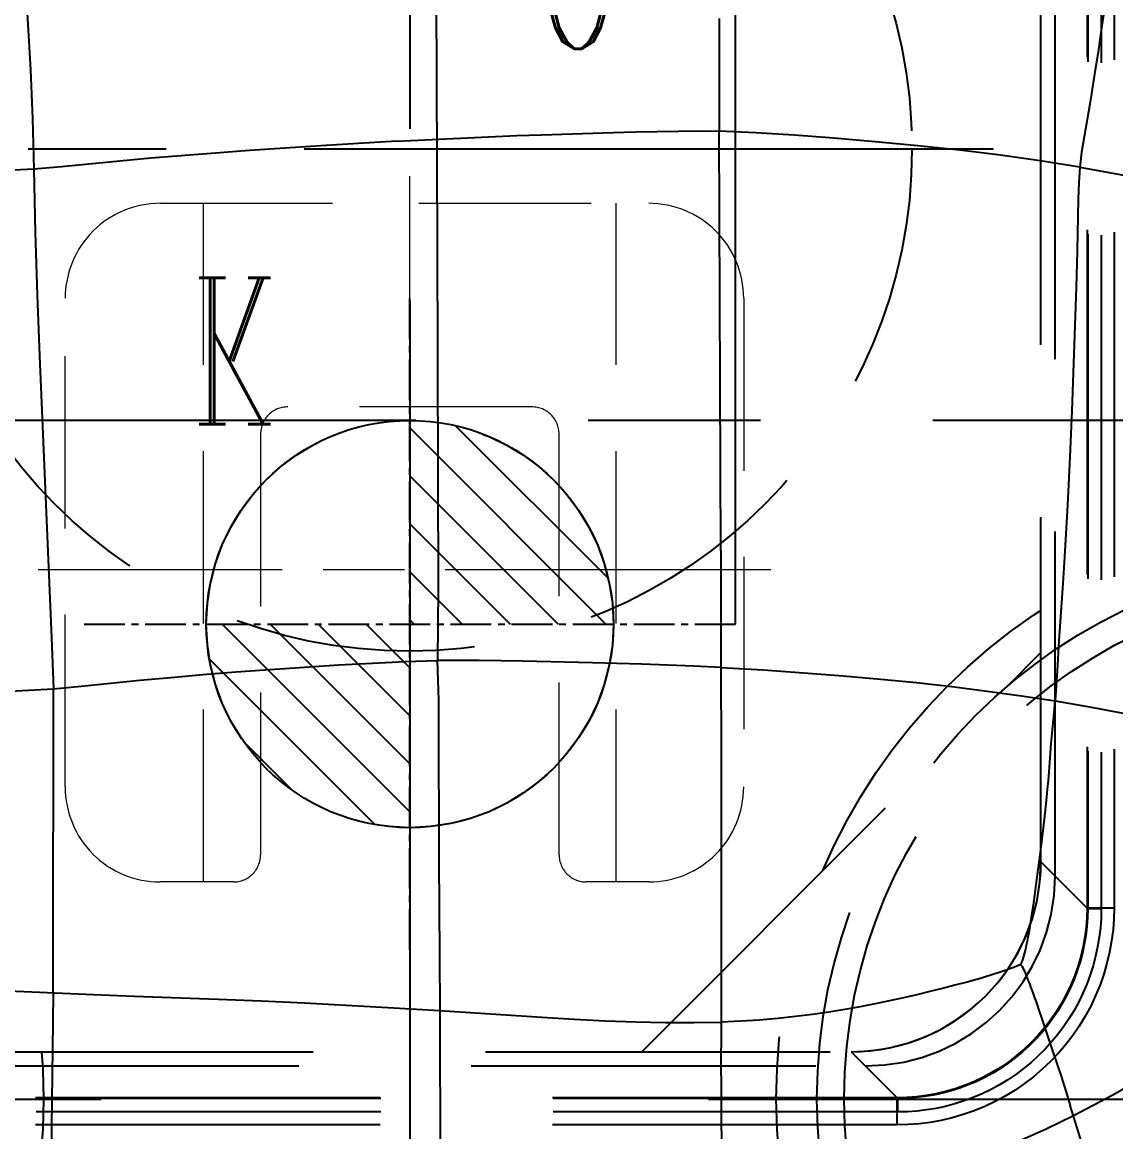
# Model space of a CAD drawing. Header units: inches. Extents: x 143011 to 144494, y -46023 to -44974.
# Drawn here: x 143771.29 to 143811.59, y -45412.62 to -45371.75 of the extents above; entities that cross this region are included whole.
import ezdxf

# ---------------------------------------------------------------- set-up
doc = ezdxf.new("R2010")
doc.units = ezdxf.units.IN
doc.header["$LTSCALE"] = 2
doc.header["$MEASUREMENT"] = 0
for name, pattern in [('ACAD_ISO08W100', [36, 24, -3, 6, -3]), ('CENTER', [50.8, 31.75, -6.35, 6.35, -6.35]), ('CENTER2', [1.125, 0.75, -0.125, 0.125, -0.125]), ('HIDDEN', [9.525, 6.35, -3.175]), ('HIDDEN2', [4.7625, 3.175, -1.5875])]:
    doc.linetypes.add(name, pattern=pattern)
doc.layers.get('0').update_dxf_attribs({"linetype": 'CONTINUOUS'})
for name, color, linetype in [('CAV-COR', 1, 'CONTINUOUS'), ('DEFAULT_1', 7, 'CENTER'), ('DEFAULT_2', 8, 'HIDDEN'), ('PIN', 4, 'CONTINUOUS'), ('SP', 3, 'CONTINUOUS')]:
    doc.layers.add(name, color=color, linetype=linetype)
doc.layers.add('斜頂座', color=41, linetype='CONTINUOUS', lineweight=9)
doc.styles.add('ROMANC', font='romanc', dxfattribs={"width": 0.6, "height": 1})

# ---------------------------------------------------------------- blocks, each defined once
blk = doc.blocks.new('20151030.171830')
at = {"color": 8, "linetype": 'HIDDEN'}
blk.add_circle((0, 0), 21.5, dxfattribs=at)
at = {"layer": 'SP', "linetype": 'CENTER', "ltscale": 0.25}
blk.add_line((-24, 0), (24, 0), dxfattribs=at)
at = {"layer": 'SP', "linetype": 'HIDDEN'}
for radius in [20, 19]:
    blk.add_circle((0, 0), radius, dxfattribs=at)
blk = doc.blocks.new('20160916.084916')
at = {"layer": '斜頂座', "linetype": 'ACAD_ISO08W100', "ltscale": 0.25}
for p, q in [((-0.2, 12.5), (-0.2, -14.5)), ((-13.5, 0), (13.5, 0))]:
    blk.add_line(p, q, dxfattribs=at)
at = {"layer": '斜頂座', "linetype": 'HIDDEN2'}
for p, q in [((-7.8, 11.5), (-7.8, -13.5)), ((7.4, 11.5), (7.4, -13.5))]:
    blk.add_line(p, q, dxfattribs=at)
blk.add_lwpolyline([(-5.7, -5, 0.414214), (-4.7, -6), (4.3, -6, 0.414214), (5.3, -5), (5.3, 10.5, -0.414214), (6.3, 11.5), (9, 11.5, -0.414214), (12.5, 8), (12.5, -10, -0.414214), (9, -13.5), (-9, -13.5, -0.414214), (-12.5, -10), (-12.5, 8, -0.414214), (-9, 11.5), (-6.7, 11.5, -0.414214), (-5.7, 10.5), (-5.7, -5, 0.414214)], format="xyb", dxfattribs=at)

msp = doc.modelspace()

# ---------------------------------------------------------------- hatches: boundary and pattern name
at = {"layer": 'PIN', "linetype": 'Continuous'}
h = msp.add_hatch(dxfattribs=at)
h.set_pattern_fill('ANSI31', color=256, scale=10, angle=90, style=0)
h.set_pattern_definition([(135, (144042.1791, -45411.7186), (-0.8838835, -0.8838835), [])])
h.paths.add_polyline_path([(143785.577, -45393.919), (143778.077, -45393.919, 0.414214), (143785.577, -45401.419)])
h.paths.add_polyline_path([(143785.577, -45386.419), (143785.577, -45393.919), (143793.077, -45393.919, 0.414214)])

# ---------------------------------------------------------------- linework, layer by layer
at = {"linetype": 'CENTER', "ltscale": 0.5}
msp.add_line((143785.577, -45026.419), (143785.577, -45526.419), dxfattribs=at)
at = {"linetype": 'ByBlock'}
msp.add_line((143797.577, -45393.919), (143797.577, -45343.919), dxfattribs=at)
at = {"color": 8, "linetype": 'CENTER', "ltscale": 0.4}
msp.add_line((143807.077, -45376.419), (143764.077, -45376.419), dxfattribs=at)
at = {"color": 8, "linetype": 'HIDDEN', "ltscale": 0.7}
msp.add_circle((143785.577, -45376.419), 18.5, dxfattribs=at)
at = {"layer": 'CAV-COR', "linetype": 'ByBlock'}
for p, q in [((143786.484, -45359.982), (143786.559, -45373.915)), ((143771.312, -45368.533), (143771.594, -45373.506)), ((143796.972, -45371.61), (143796.973, -45375.759)), ((143810.832, -45373.498), (143810.625, -45374.77)), ((143797.034, -45391.207), (143796.973, -45375.759)), ((143776.028, -45376.759), (143774.891, -45376.861)), ((143810.205, -45378.263), (143810.164, -45380.164)), ((143810.164, -45380.164), (143810.127, -45381.52)), ((143810.127, -45381.52), (143809.966, -45386.063)), ((143809.966, -45386.063), (143809.894, -45387.752)), ((143809.894, -45387.752), (143809.806, -45389.537)), ((143786.624, -45392.627), (143786.595, -45395.257)), ((143772.372, -45394.43), (143772.444, -45396.302)), ((143789.745, -45395.288), (143788.132, -45395.262)), ((143772.444, -45396.302), (143773.47, -45396.206)), ((143786.668, -45405.232), (143786.649, -45398.264)), ((143808.985, -45400.879), (143809.046, -45400.299)), ((143808.924, -45401.425), (143808.985, -45400.879)), ((143808.863, -45401.939), (143808.924, -45401.425)), ((143808.803, -45402.423), (143808.863, -45401.939)), ((143808.745, -45402.878), (143808.803, -45402.423)), ((143808.659, -45403.513), (143808.745, -45402.878)), ((143772.437, -45407.502), (143772.436, -45403.45)), ((143808.604, -45403.905), (143808.659, -45403.513)), ((143808.551, -45404.275), (143808.604, -45403.905)), ((143808.498, -45404.626), (143808.551, -45404.275)), ((143772.437, -45407.502), (143772.427, -45408.578)), ((143808.449, -45407.283), (143808.515, -45407.465)), ((143808.515, -45407.465), (143808.582, -45407.649)), ((143808.582, -45407.649), (143808.649, -45407.836)), ((143808.649, -45407.836), (143808.754, -45408.136)), ((143786.675, -45408.154), (143790.437, -45408.404)), ((143808.754, -45408.136), (143808.864, -45408.458)), ((143808.864, -45408.458), (143809.286, -45409.711)), ((143797.09, -45415.896), (143797.053, -45409.543)), ((143809.286, -45409.711), (143809.429, -45410.147)), ((143809.429, -45410.147), (143809.581, -45410.615)), ((143809.581, -45410.615), (143809.796, -45411.291)), ((143809.796, -45411.291), (143809.91, -45411.654))]:
    msp.add_line(p, q, dxfattribs=at)
for points in [[(143811.293, -45370.314), (143811.121, -45371.562), (143811.03, -45372.203), (143810.933, -45372.853), (143810.832, -45373.498)], [(143771.594, -45373.506), (143771.679, -45375.299), (143771.724, -45377.161)], [(143786.559, -45373.915), (143786.581, -45379.881), (143786.624, -45392.627)], [(143810.625, -45374.77), (143810.421, -45375.969), (143810.327, -45376.536), (143810.259, -45377.085)], [(143785.103, -45376.135), (143783.68, -45376.215), (143782.3, -45376.299), (143779.672, -45376.474)], [(143785.103, -45376.135), (143789.513, -45375.924), (143790.441, -45375.89)], [(143790.441, -45375.89), (143793.07, -45375.81), (143793.895, -45375.789)], [(143793.895, -45375.789), (143795.48, -45375.76), (143796.238, -45375.754), (143796.973, -45375.759)], [(143810.259, -45377.085), (143808.795, -45376.853), (143807.334, -45376.651), (143805.84, -45376.467), (143804.292, -45376.302), (143802.719, -45376.151), (143801.194, -45376.02), (143799.737, -45375.911), (143798.328, -45375.822), (143796.973, -45375.759)], [(143779.672, -45376.474), (143778.419, -45376.567), (143776.028, -45376.759)], [(143774.891, -45376.861), (143772.739, -45377.072), (143771.724, -45377.161)], [(143771.724, -45377.161), (143770.499, -45377.226), (143769.239, -45377.287), (143767.946, -45377.355), (143766.621, -45377.438), (143765.261, -45377.536), (143763.859, -45377.652), (143762.406, -45377.786), (143760.921, -45377.942), (143759.433, -45378.121), (143757.952, -45378.323), (143756.484, -45378.554), (143755.055, -45378.818)], [(143771.724, -45377.161), (143771.768, -45379.498), (143771.85, -45381.789), (143771.937, -45384.034), (143772.372, -45394.43)], [(143810.259, -45377.085), (143810.222, -45377.663), (143810.205, -45378.263)], [(143810.259, -45377.085), (143812.212, -45377.443), (143814.107, -45377.845), (143815.902, -45378.283), (143817.578, -45378.748), (143819.139, -45379.243), (143820.633, -45379.769), (143822.057, -45380.323), (143823.399, -45380.907), (143824.699, -45381.535), (143825.949, -45382.215), (143827.129, -45382.941), (143828.188, -45383.689)], [(143809.806, -45389.537), (143809.699, -45391.437), (143809.638, -45392.43), (143809.492, -45394.531)], [(143797.034, -45391.207), (143797.052, -45402.949), (143797.049, -45404.335), (143797.053, -45409.543)], [(143809.492, -45394.531), (143809.427, -45395.636), (143809.354, -45396.751)], [(143773.47, -45396.206), (143775.634, -45395.988), (143776.775, -45395.881), (143777.954, -45395.778), (143779.163, -45395.68), (143780.416, -45395.587), (143781.699, -45395.501), (143782.965, -45395.426), (143784.195, -45395.359), (143785.405, -45395.3), (143786.595, -45395.257)], [(143788.132, -45395.262), (143787.354, -45395.255), (143786.595, -45395.257)], [(143786.649, -45398.264), (143786.65, -45397.483), (143786.641, -45396.721), (143786.616, -45395.979), (143786.595, -45395.257)], [(143794.127, -45395.398), (143793.206, -45395.37), (143792.31, -45395.346), (143789.745, -45395.288)], [(143797.041, -45395.515), (143796.046, -45395.47), (143794.127, -45395.398)], [(143797.041, -45395.515), (143798.597, -45395.605), (143800.098, -45395.709), (143801.544, -45395.823), (143802.925, -45395.943), (143804.25, -45396.076), (143805.552, -45396.223), (143806.846, -45396.386), (143808.116, -45396.56), (143809.354, -45396.751)], [(143769.141, -45396.486), (143771.297, -45396.371), (143772.444, -45396.302)], [(143772.453, -45397.97), (143772.453, -45397.125), (143772.444, -45396.302)], [(143809.046, -45400.299), (143809.076, -45399.995), (143809.105, -45399.681), (143809.134, -45399.356), (143809.161, -45399.021), (143809.186, -45398.677), (143809.21, -45398.322), (143809.239, -45397.955), (143809.275, -45397.574), (143809.315, -45397.179), (143809.354, -45396.751)], [(143809.354, -45396.751), (143810.617, -45396.966), (143811.857, -45397.206), (143813.064, -45397.472), (143814.224, -45397.755), (143815.34, -45398.059), (143816.45, -45398.393), (143817.572, -45398.76), (143818.682, -45399.158), (143819.746, -45399.576), (143820.746, -45400.005), (143821.686, -45400.447), (143822.559, -45400.898)], [(143772.436, -45403.45), (143772.445, -45399.72), (143772.453, -45397.97)], [(143822.559, -45400.898), (143821.79, -45402.116), (143820.967, -45403.255), (143820.113, -45404.324), (143819.256, -45405.316), (143818.377, -45406.239), (143817.425, -45407.136), (143816.394, -45408.007), (143815.299, -45408.847), (143814.12, -45409.675), (143812.845, -45410.491), (143811.481, -45411.279), (143810.028, -45412.035)], [(143808.087, -45406.463), (143808.125, -45406.383), (143808.162, -45406.282), (143808.2, -45406.163), (143808.236, -45406.031), (143808.271, -45405.892), (143808.303, -45405.748), (143808.334, -45405.601), (143808.363, -45405.449), (143808.391, -45405.293), (143808.419, -45405.131), (143808.446, -45404.965), (143808.498, -45404.626)], [(143786.668, -45405.232), (143786.728, -45424.347), (143786.728, -45424.873), (143786.728, -45425.37), (143786.728, -45425.844), (143786.73, -45426.71)], [(143808.087, -45406.463), (143807.796, -45406.578), (143807.4, -45406.719), (143806.982, -45406.854), (143806.553, -45406.982), (143806.112, -45407.105), (143805.661, -45407.225), (143805.205, -45407.342), (143804.74, -45407.457), (143804.26, -45407.572), (143803.762, -45407.686), (143803.248, -45407.798), (143802.717, -45407.907), (143802.168, -45408.013), (143801.601, -45408.116), (143801.014, -45408.212), (143800.408, -45408.301), (143799.781, -45408.381), (143799.132, -45408.451), (143798.46, -45408.509), (143797.766, -45408.553), (143797.051, -45408.584)], [(143808.087, -45406.463), (143808.111, -45406.493), (143808.137, -45406.535), (143808.165, -45406.589), (143808.195, -45406.653), (143808.225, -45406.723), (143808.257, -45406.797), (143808.288, -45406.873), (143808.32, -45406.951), (143808.352, -45407.031), (143808.384, -45407.113), (143808.416, -45407.197), (143808.449, -45407.283)], [(143770.218, -45407.403), (143773.917, -45407.57), (143775.424, -45407.629)], [(143775.424, -45407.629), (143778.515, -45407.731), (143780.094, -45407.796), (143781.7, -45407.874)], [(143781.7, -45407.874), (143784.992, -45408.057), (143786.675, -45408.154)], [(143790.437, -45408.404), (143791.627, -45408.473), (143792.785, -45408.531), (143793.907, -45408.576), (143794.991, -45408.6), (143796.04, -45408.601), (143797.051, -45408.584)], [(143772.427, -45408.578), (143772.344, -45414.385), (143772.329, -45414.668), (143772.305, -45414.94), (143772.275, -45415.201), (143772.259, -45415.454)], [(143810.6, -45413.94), (143810.332, -45413.024), (143809.91, -45411.654)], [(143810.028, -45412.035), (143809.017, -45412.522), (143808.023, -45412.965), (143807.048, -45413.364), (143806.098, -45413.726), (143805.172, -45414.053), (143804.267, -45414.348), (143803.383, -45414.612), (143802.522, -45414.847), (143801.682, -45415.057), (143800.864, -45415.248), (143800.07, -45415.42), (143799.295, -45415.576), (143798.539, -45415.706), (143797.803, -45415.806), (143797.09, -45415.896)]]:
    msp.add_lwpolyline(points, dxfattribs=at)
at = {"layer": 'DEFAULT_1', "color": 2, "linetype": 'CENTER', "ltscale": 0.5}
msp.add_line((143836.598, -45386.419), (143734.555, -45386.419), dxfattribs=at)
at = {"layer": 'DEFAULT_2', "color": 8, "linetype": 'HIDDEN'}
for p, q in [((143809.353, -45403.205), (143809.353, -45334.633)), ((143808.829, -45402.681), (143808.829, -45335.157)), ((143810.529, -45341.29), (143810.527, -45404.379)), ((143811.528, -45341.382), (143811.526, -45404.379)), ((143810.553, -45341.452), (143810.552, -45404.404)), ((143811.053, -45341.493), (143811.051, -45404.404)), ((143794.126, -45409.672), (143808.829, -45394.968)), ((143808.829, -45402.681), (143810.552, -45404.404)), ((143811.526, -45404.379), (143810.527, -45404.379)), ((143811.051, -45404.404), (143810.552, -45404.404)), ((143769.314, -45409.672), (143801.839, -45409.672)), ((143801.839, -45409.672), (143803.561, -45411.394)), ((143768.79, -45410.196), (143802.363, -45410.196)), ((143803.561, -45411.394), (143767.592, -45411.394)), ((143803.536, -45411.369), (143767.617, -45411.369)), ((143803.536, -45412.368), (143803.536, -45411.369)), ((143803.561, -45411.893), (143803.561, -45411.394)), ((143803.561, -45411.893), (143767.592, -45411.893)), ((143803.536, -45412.368), (143767.617, -45412.368))]:
    msp.add_line(p, q, dxfattribs=at)
for points in [[(143801.839, -45409.672), (143802.206, -45409.662), (143802.571, -45409.633), (143802.933, -45409.586), (143803.293, -45409.519), (143803.65, -45409.434), (143804.001, -45409.33), (143804.346, -45409.208), (143804.685, -45409.067), (143805.015, -45408.91), (143805.337, -45408.735), (143805.649, -45408.544), (143805.95, -45408.337), (143806.24, -45408.114), (143806.518, -45407.877), (143806.783, -45407.625), (143807.034, -45407.361), (143807.272, -45407.082), (143807.494, -45406.793), (143807.701, -45406.492), (143807.893, -45406.179), (143808.067, -45405.858), (143808.225, -45405.527), (143808.365, -45405.188), (143808.487, -45404.843), (143808.591, -45404.492), (143808.677, -45404.135), (143808.743, -45403.775), (143808.791, -45403.414), (143808.82, -45403.049), (143808.829, -45402.681)], [(143810.527, -45404.379), (143810.518, -45404.732), (143810.491, -45405.087), (143810.446, -45405.444), (143810.381, -45405.802), (143810.298, -45406.159), (143810.195, -45406.513), (143810.073, -45406.862), (143809.932, -45407.206), (143809.773, -45407.542), (143809.597, -45407.868), (143809.404, -45408.185), (143809.194, -45408.49), (143808.97, -45408.782), (143808.732, -45409.06), (143808.479, -45409.326), (143808.213, -45409.579), (143807.934, -45409.817), (143807.641, -45410.041), (143807.336, -45410.25), (143807.019, -45410.443), (143806.692, -45410.619), (143806.356, -45410.778), (143806.013, -45410.918), (143805.664, -45411.039), (143805.31, -45411.142), (143804.954, -45411.225), (143804.597, -45411.289), (143804.242, -45411.334), (143803.888, -45411.361), (143803.536, -45411.369)], [(143811.526, -45404.379), (143811.516, -45404.783), (143811.485, -45405.188), (143811.433, -45405.593), (143811.359, -45406.002), (143811.263, -45406.411), (143811.146, -45406.815), (143811.006, -45407.214), (143810.845, -45407.607), (143810.664, -45407.991), (143810.462, -45408.364), (143810.241, -45408.726), (143810.002, -45409.075), (143809.746, -45409.408), (143809.473, -45409.728), (143809.185, -45410.032), (143808.88, -45410.32), (143808.56, -45410.593), (143808.226, -45410.849), (143807.877, -45411.087), (143807.514, -45411.309), (143807.141, -45411.51), (143806.757, -45411.691), (143806.364, -45411.852), (143805.965, -45411.991), (143805.562, -45412.107), (143805.153, -45412.202), (143804.746, -45412.276), (143804.342, -45412.328), (143803.939, -45412.359), (143803.536, -45412.368)], [(143811.051, -45404.404), (143811.043, -45404.756), (143811.018, -45405.107), (143810.977, -45405.458), (143810.918, -45405.808), (143810.843, -45406.158), (143810.751, -45406.504), (143810.642, -45406.846), (143810.517, -45407.183), (143810.377, -45407.512), (143810.22, -45407.835), (143810.049, -45408.15), (143809.863, -45408.455), (143809.663, -45408.75), (143809.449, -45409.036), (143809.222, -45409.311), (143808.983, -45409.574), (143808.73, -45409.826), (143808.467, -45410.066), (143808.192, -45410.292), (143807.906, -45410.506), (143807.611, -45410.706), (143807.305, -45410.892), (143806.99, -45411.064), (143806.668, -45411.22), (143806.338, -45411.361), (143806.001, -45411.486), (143805.659, -45411.594), (143805.314, -45411.686), (143804.964, -45411.761), (143804.614, -45411.819), (143804.264, -45411.861), (143803.913, -45411.886), (143803.561, -45411.893)], [(143810.552, -45404.404), (143810.544, -45404.732), (143810.521, -45405.06), (143810.482, -45405.389), (143810.428, -45405.717), (143810.358, -45406.043), (143810.272, -45406.366), (143810.17, -45406.685), (143810.054, -45406.999), (143809.922, -45407.307), (143809.776, -45407.608), (143809.616, -45407.901), (143809.443, -45408.186), (143809.256, -45408.462), (143809.057, -45408.728), (143808.845, -45408.984), (143808.621, -45409.23), (143808.386, -45409.465), (143808.14, -45409.689), (143807.884, -45409.9), (143807.618, -45410.1), (143807.342, -45410.286), (143807.056, -45410.46), (143806.763, -45410.62), (143806.462, -45410.766), (143806.154, -45410.897), (143805.84, -45411.014), (143805.521, -45411.115), (143805.198, -45411.201), (143804.872, -45411.271), (143804.545, -45411.325), (143804.217, -45411.364), (143803.889, -45411.387), (143803.561, -45411.394)]]:
    msp.add_lwpolyline(points, dxfattribs=at)
msp.add_circle((143785.577, -45393.919), 7.5, dxfattribs=at)
for centre, major_axis, start_param, end_param in [((143801.82, -45402.662), (4.963, -4.963), -0.784029, 0.784029), ((143802.344, -45403.186), (-4.963, 4.963), 2.357564, 3.925621)]:
    msp.add_ellipse(centre, major_axis=major_axis, ratio=0.997265, start_param=start_param, end_param=end_param, dxfattribs=at)
at = {"layer": 'PIN', "linetype": 'CENTER2'}
for p, q in [((143785.577, -45405.919), (143785.577, -45381.919)), ((143773.577, -45393.919), (143797.577, -45393.919))]:
    msp.add_line(p, q, dxfattribs=at)
at = {"layer": 'PIN', "linetype": 'Continuous'}
msp.add_circle((143785.577, -45393.919), 7.5, dxfattribs=at)

# ---------------------------------------------------------------- block references
at = {"linetype": 'ByBlock', "rotation": 180}
msp.add_blockref('20160916.084916', (143785.377, -45391.919), dxfattribs=at)
at = {"layer": 'SP', "linetype": 'ByBlock', "ltscale": 0.3}
for p in [(143750.577, -45411.419), (143820.577, -45411.419)]:
    msp.add_blockref('20151030.171830', p, dxfattribs=at)

# ---------------------------------------------------------------- texts
at = {"color": 8, "linetype": 'HIDDEN', "ltscale": 0.7, "style": 'ROMANC', "text_generation_flag": 2, "width": 0.6}
for s, p in [('O', (143790.245, -45367.326)), ('K', (143777.531, -45381.159))]:
    msp.add_text(s, height=5.4, rotation=180, dxfattribs=at).set_placement(p)

doc.saveas('drawing.dxf')
